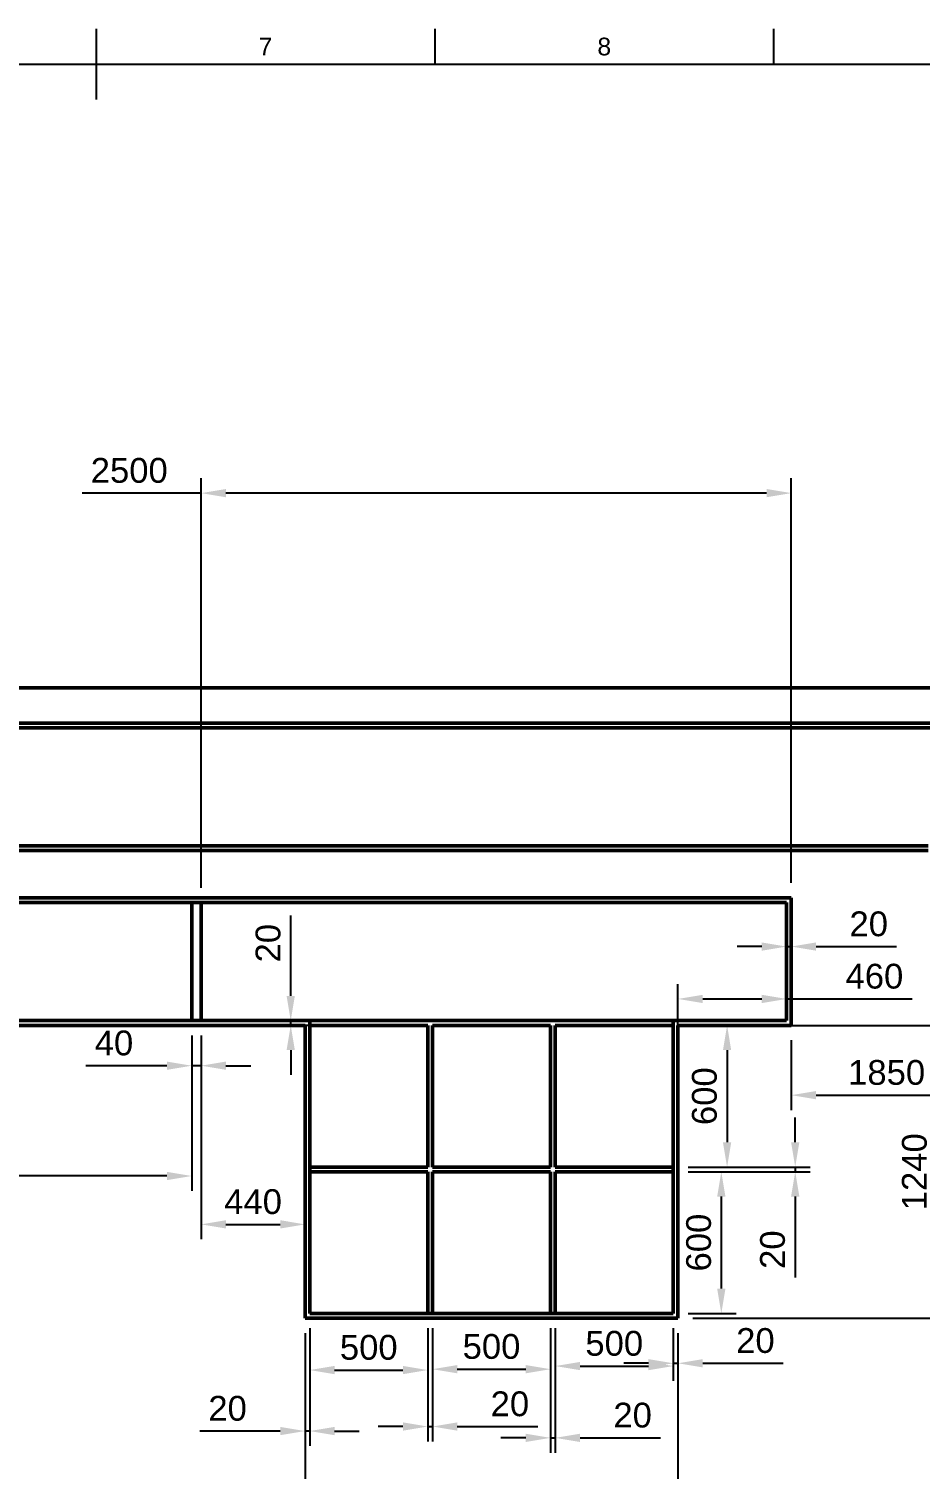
# Model space of a CAD drawing. Header units: millimetres. Extents: x 0 to 594, y 0 to 420.
# Drawn here: x 292.5 to 418.4, y 211.7 to 415 of the extents above; entities that cross this region are included whole.
import ezdxf
from ezdxf.enums import TextEntityAlignment as Align

# ---------------------------------------------------------------- set-up
doc = ezdxf.new("R2010")
doc.units = ezdxf.units.MM
doc.header["$LTSCALE"] = 0.75
for name, color, linetype, lineweight in [('BORDER', 7, 'Continuous', 25), ('FD_Dimensions', 7, 'Continuous', 25), ('Visible', 7, 'Continuous', 50)]:
    doc.layers.add(name, color=color, linetype=linetype, lineweight=lineweight)
doc.styles.add('FusionTitle', font='arial.ttf')
doc.styles.get("Standard").update_dxf_attribs({"font": 'arial.ttf'})
doc.dimstyles.new('Dim-ISO-25', dxfattribs={"dimtxt": 3.5, "dimasz": 3.5, "dimexe": 2.1, "dimexo": 2.1, "dimgap": 1.4, "dimtad": 1, "dimzin": 12, "dimdsep": 46, "dimtxsty": 'Standard', "dimcen": 0, "dimazin": 3, "dimtp": 0.1, "dimtm": 0.1, "dimtfac": 0.714286, "dimtmove": 0, "dimatfit": 3, "dimfxl": 1, "dimtzin": 12, "dimarcsym": 0})

# ---------------------------------------------------------------- blocks, each defined once
blk = doc.blocks.new('ISO_A2_SHEET')
at = {"layer": 'BORDER'}
for p, q in [((302, 415), (302, 405)), ((349.8333, 415), (349.8333, 410)), ((397.6666, 415), (397.6666, 410)), ((20, 410), (584, 410))]:
    blk.add_line(p, q, dxfattribs=at)
at = {"layer": 'BORDER', "style": 'FusionTitle'}
for s, p in [('7', (325.91665, 412.5)), ('8', (373.74995, 412.5))]:
    blk.add_text(s, height=2.5, dxfattribs=at).set_placement(p, align=Align.MIDDLE)
blk = doc.blocks.new('*D131')
at = {"layer": 'Defpoints', "color": 0, "transparency": 16777216}
for p in [(461.827256, 321.986082), (400.16059, 274.319415), (461.827256, 264.4654)]:
    blk.add_point(p, dxfattribs=at)
at = {"layer": 'FD_Dimensions', "color": 0, "lineweight": -2, "transparency": 16777216}
for p, q in [((461.827256, 319.886082), (461.827256, 262.3654)), ((400.16059, 272.219415), (400.16059, 262.3654)), ((403.66059, 264.4654), (458.327256, 264.4654))]:
    blk.add_line(p, q, dxfattribs=at)
at = {"layer": 'FD_Dimensions', "color": 0, "transparency": 16777216}
for points in [[(403.66059, 265.048734), (403.66059, 263.882067), (400.16059, 264.4654)], [(458.327256, 265.048734), (458.327256, 263.882067), (461.827256, 264.4654)]]:
    blk.add_solid(points, dxfattribs=at)
at = {"layer": 'FD_Dimensions', "color": 0, "transparency": 16777216, "insert": (413.619129, 267.652406), "char_height": 3.5, "attachment_point": 5}
blk.add_mtext('1850', dxfattribs=at)
blk = doc.blocks.new('*D132')
at = {"layer": 'Defpoints', "color": 0, "transparency": 16777216}
for p in [(399.493923, 278.051006), (399.493923, 274.986082), (384.16059, 271.270788)]:
    blk.add_point(p, dxfattribs=at)
at = {"layer": 'FD_Dimensions', "color": 0, "lineweight": -2, "transparency": 16777216}
for p, q in [((384.16059, 273.370788), (384.16059, 280.151006)), ((399.493923, 277.086082), (399.493923, 280.151006)), ((387.66059, 278.051006), (395.993923, 278.051006)), ((399.493923, 278.051006), (417.224643, 278.051006))]:
    blk.add_line(p, q, dxfattribs=at)
at = {"layer": 'FD_Dimensions', "color": 0, "transparency": 16777216}
for points in [[(387.66059, 278.634339), (387.66059, 277.467672), (384.16059, 278.051006)], [(395.993923, 278.634339), (395.993923, 277.467672), (399.493923, 278.051006)]]:
    blk.add_solid(points, dxfattribs=at)
at = {"layer": 'FD_Dimensions', "color": 0, "transparency": 16777216, "insert": (411.893709, 281.238011), "char_height": 3.5, "attachment_point": 5}
blk.add_mtext('460', dxfattribs=at)
blk = doc.blocks.new('*D133')
at = {"layer": 'Defpoints', "color": 0, "transparency": 16777216}
for p in [(400.16059, 349.45295), (316.827256, 291.652748), (400.16059, 292.319415)]:
    blk.add_point(p, dxfattribs=at)
at = {"layer": 'FD_Dimensions', "color": 0, "lineweight": -2, "transparency": 16777216}
for p, q in [((316.827256, 293.752748), (316.827256, 351.55295)), ((400.16059, 294.419415), (400.16059, 351.55295)), ((316.827256, 349.45295), (300.027256, 349.45295)), ((396.66059, 349.45295), (320.327256, 349.45295))]:
    blk.add_line(p, q, dxfattribs=at)
at = {"layer": 'FD_Dimensions', "color": 0, "transparency": 16777216}
for points in [[(320.327256, 350.036283), (320.327256, 348.869617), (316.827256, 349.45295)], [(396.66059, 350.036283), (396.66059, 348.869617), (400.16059, 349.45295)]]:
    blk.add_solid(points, dxfattribs=at)
at = {"layer": 'FD_Dimensions', "color": 0, "transparency": 16777216, "insert": (306.677256, 352.639956), "char_height": 3.5, "attachment_point": 5}
blk.add_mtext('2500', dxfattribs=at)
blk = doc.blocks.new('*D134')
at = {"layer": 'Defpoints', "color": 0, "transparency": 16777216}
for p in [(315.493923, 274.986082), (316.827256, 274.986082), (315.493923, 268.624454)]:
    blk.add_point(p, dxfattribs=at)
at = {"layer": 'FD_Dimensions', "color": 0, "lineweight": -2, "transparency": 16777216}
for p, q in [((315.493923, 272.886082), (315.493923, 266.524454)), ((316.827256, 272.886082), (316.827256, 266.524454)), ((311.993923, 268.624454), (300.551358, 268.624454)), ((316.827256, 268.624454), (315.493923, 268.624454)), ((320.327256, 268.624454), (323.827256, 268.624454))]:
    blk.add_line(p, q, dxfattribs=at)
at = {"layer": 'FD_Dimensions', "color": 0, "transparency": 16777216}
for points in [[(311.993923, 269.207788), (311.993923, 268.041121), (315.493923, 268.624454)], [(320.327256, 269.207788), (320.327256, 268.041121), (316.827256, 268.624454)]]:
    blk.add_solid(points, dxfattribs=at)
at = {"layer": 'FD_Dimensions', "color": 0, "transparency": 16777216, "insert": (304.522641, 271.81146), "char_height": 3.5, "attachment_point": 5}
blk.add_mtext('40', dxfattribs=at)
blk = doc.blocks.new('*D135')
at = {"layer": 'Defpoints', "color": 0, "transparency": 16777216}
for p in [(254.261013, 274.986082), (315.493923, 274.986082), (254.261013, 253.056182)]:
    blk.add_point(p, dxfattribs=at)
at = {"layer": 'FD_Dimensions', "color": 0, "lineweight": -2, "transparency": 16777216}
for p, q in [((254.261013, 272.886082), (254.261013, 250.956182)), ((315.493923, 272.886082), (315.493923, 250.956182)), ((311.993923, 253.056182), (257.761013, 253.056182))]:
    blk.add_line(p, q, dxfattribs=at)
at = {"layer": 'FD_Dimensions', "color": 0, "transparency": 16777216}
for points in [[(257.761013, 253.639515), (257.761013, 252.472848), (254.261013, 253.056182)], [(311.993923, 253.639515), (311.993923, 252.472848), (315.493923, 253.056182)]]:
    blk.add_solid(points, dxfattribs=at)
at = {"layer": 'FD_Dimensions', "color": 0, "transparency": 16777216, "insert": (284.877468, 256.244381), "char_height": 3.5, "attachment_point": 5}
blk.add_mtext('1837', dxfattribs=at)
blk = doc.blocks.new('*D145')
at = {"layer": 'Defpoints', "color": 0, "transparency": 16777216}
for p in [(316.827256, 274.986082), (331.493923, 248.992774), (331.493923, 246.227347)]:
    blk.add_point(p, dxfattribs=at)
at = {"layer": 'FD_Dimensions', "color": 0, "lineweight": -2, "transparency": 16777216}
for p, q in [((316.827256, 272.886082), (316.827256, 244.127347)), ((320.327256, 246.227347), (327.993923, 246.227347)), ((331.493923, 246.892774), (331.493923, 244.127347))]:
    blk.add_line(p, q, dxfattribs=at)
at = {"layer": 'FD_Dimensions', "color": 0, "transparency": 16777216}
for points in [[(320.327256, 246.81068), (320.327256, 245.644014), (316.827256, 246.227347)], [(327.993923, 246.81068), (327.993923, 245.644014), (331.493923, 246.227347)]]:
    blk.add_solid(points, dxfattribs=at)
at = {"layer": 'FD_Dimensions', "color": 0, "transparency": 16777216, "insert": (324.16059, 249.414353), "char_height": 3.5, "attachment_point": 5}
blk.add_mtext('440', dxfattribs=at)
blk = doc.blocks.new('*D146')
at = {"layer": 'Defpoints', "color": 0, "transparency": 16777216}
for p in [(331.493923, 232.986082), (332.16059, 233.652748), (331.493923, 217.051587)]:
    blk.add_point(p, dxfattribs=at)
at = {"layer": 'FD_Dimensions', "color": 0, "lineweight": -2, "transparency": 16777216}
for p, q in [((331.493923, 230.886082), (331.493923, 214.951587)), ((332.16059, 231.552748), (332.16059, 214.951587)), ((327.993923, 217.051587), (316.632531, 217.051587)), ((332.16059, 217.051587), (331.493923, 217.051587)), ((335.66059, 217.051587), (339.16059, 217.051587))]:
    blk.add_line(p, q, dxfattribs=at)
at = {"layer": 'FD_Dimensions', "color": 0, "transparency": 16777216}
for points in [[(327.993923, 217.634921), (327.993923, 216.468254), (331.493923, 217.051587)], [(335.66059, 217.634921), (335.66059, 216.468254), (332.16059, 217.051587)]]:
    blk.add_solid(points, dxfattribs=at)
at = {"layer": 'FD_Dimensions', "color": 0, "transparency": 16777216, "insert": (320.563227, 220.238593), "char_height": 3.5, "attachment_point": 5}
blk.add_mtext('20', dxfattribs=at)
blk = doc.blocks.new('*D147')
at = {"layer": 'Defpoints', "color": 0, "transparency": 16777216}
for p in [(332.16059, 233.652748), (348.827256, 233.652748), (348.827256, 225.659711)]:
    blk.add_point(p, dxfattribs=at)
at = {"layer": 'FD_Dimensions', "color": 0, "lineweight": -2, "transparency": 16777216}
for p, q in [((332.16059, 231.552748), (332.16059, 223.559711)), ((348.827256, 231.552748), (348.827256, 223.559711)), ((335.66059, 225.659711), (345.327256, 225.659711))]:
    blk.add_line(p, q, dxfattribs=at)
at = {"layer": 'FD_Dimensions', "color": 0, "transparency": 16777216}
for points in [[(335.66059, 226.243044), (335.66059, 225.076377), (332.16059, 225.659711)], [(345.327256, 226.243044), (345.327256, 225.076377), (348.827256, 225.659711)]]:
    blk.add_solid(points, dxfattribs=at)
at = {"layer": 'FD_Dimensions', "color": 0, "transparency": 16777216, "insert": (340.493923, 228.846716), "char_height": 3.5, "attachment_point": 5}
blk.add_mtext('500', dxfattribs=at)
blk = doc.blocks.new('*D148')
at = {"layer": 'Defpoints', "color": 0, "transparency": 16777216}
for p in [(348.827256, 233.652748), (349.493923, 233.652748), (349.493923, 217.686058)]:
    blk.add_point(p, dxfattribs=at)
at = {"layer": 'FD_Dimensions', "color": 0, "lineweight": -2, "transparency": 16777216}
for p, q in [((348.827256, 231.552748), (348.827256, 215.586058)), ((349.493923, 231.552748), (349.493923, 215.586058)), ((345.327256, 217.686058), (341.827256, 217.686058)), ((348.827256, 217.686058), (349.493923, 217.686058)), ((352.993923, 217.686058), (364.355315, 217.686058))]:
    blk.add_line(p, q, dxfattribs=at)
at = {"layer": 'FD_Dimensions', "color": 0, "transparency": 16777216}
for points in [[(345.327256, 218.269391), (345.327256, 217.102725), (348.827256, 217.686058)], [(352.993923, 218.269391), (352.993923, 217.102725), (349.493923, 217.686058)]]:
    blk.add_solid(points, dxfattribs=at)
at = {"layer": 'FD_Dimensions', "color": 0, "transparency": 16777216, "insert": (360.424619, 220.873064), "char_height": 3.5, "attachment_point": 5}
blk.add_mtext('20', dxfattribs=at)
blk = doc.blocks.new('*D149')
at = {"layer": 'Defpoints', "color": 0, "transparency": 16777216}
for p in [(349.493923, 233.652748), (366.16059, 233.652748), (366.16059, 225.784467)]:
    blk.add_point(p, dxfattribs=at)
at = {"layer": 'FD_Dimensions', "color": 0, "lineweight": -2, "transparency": 16777216}
for p, q in [((349.493923, 231.552748), (349.493923, 223.684467)), ((366.16059, 231.552748), (366.16059, 223.684467)), ((352.993923, 225.784467), (362.66059, 225.784467))]:
    blk.add_line(p, q, dxfattribs=at)
at = {"layer": 'FD_Dimensions', "color": 0, "transparency": 16777216}
for points in [[(352.993923, 226.3678), (352.993923, 225.201133), (349.493923, 225.784467)], [(362.66059, 226.3678), (362.66059, 225.201133), (366.16059, 225.784467)]]:
    blk.add_solid(points, dxfattribs=at)
at = {"layer": 'FD_Dimensions', "color": 0, "transparency": 16777216, "insert": (357.827256, 228.971472), "char_height": 3.5, "attachment_point": 5}
blk.add_mtext('500', dxfattribs=at)
blk = doc.blocks.new('*D150')
at = {"layer": 'Defpoints', "color": 0, "transparency": 16777216}
for p in [(366.16059, 233.652748), (366.827256, 233.652748), (366.16059, 216.090569)]:
    blk.add_point(p, dxfattribs=at)
at = {"layer": 'FD_Dimensions', "color": 0, "lineweight": -2, "transparency": 16777216}
for p, q in [((366.16059, 231.552748), (366.16059, 213.990569)), ((366.827256, 231.552748), (366.827256, 213.990569)), ((362.66059, 216.090569), (359.16059, 216.090569)), ((366.16059, 216.090569), (366.827256, 216.090569)), ((370.327256, 216.090569), (381.688648, 216.090569))]:
    blk.add_line(p, q, dxfattribs=at)
at = {"layer": 'FD_Dimensions', "color": 0, "transparency": 16777216}
for points in [[(362.66059, 216.673902), (362.66059, 215.507236), (366.16059, 216.090569)], [(370.327256, 216.673902), (370.327256, 215.507236), (366.827256, 216.090569)]]:
    blk.add_solid(points, dxfattribs=at)
at = {"layer": 'FD_Dimensions', "color": 0, "transparency": 16777216, "insert": (377.757952, 219.277575), "char_height": 3.5, "attachment_point": 5}
blk.add_mtext('20', dxfattribs=at)
blk = doc.blocks.new('*D151')
at = {"layer": 'Defpoints', "color": 0, "transparency": 16777216}
for p in [(366.827256, 233.652748), (383.493923, 233.652748), (383.493923, 226.223498)]:
    blk.add_point(p, dxfattribs=at)
at = {"layer": 'FD_Dimensions', "color": 0, "lineweight": -2, "transparency": 16777216}
for p, q in [((366.827256, 231.552748), (366.827256, 224.123498)), ((383.493923, 231.552748), (383.493923, 224.123498)), ((370.327256, 226.223498), (379.993923, 226.223498))]:
    blk.add_line(p, q, dxfattribs=at)
at = {"layer": 'FD_Dimensions', "color": 0, "transparency": 16777216}
for points in [[(370.327256, 226.806831), (370.327256, 225.640164), (366.827256, 226.223498)], [(379.993923, 226.806831), (379.993923, 225.640164), (383.493923, 226.223498)]]:
    blk.add_solid(points, dxfattribs=at)
at = {"layer": 'FD_Dimensions', "color": 0, "transparency": 16777216, "insert": (375.16059, 229.410503), "char_height": 3.5, "attachment_point": 5}
blk.add_mtext('500', dxfattribs=at)
blk = doc.blocks.new('*D152')
at = {"layer": 'Defpoints', "color": 0, "transparency": 16777216}
for p in [(383.493923, 233.652748), (384.16059, 232.986082), (384.16059, 226.619542)]:
    blk.add_point(p, dxfattribs=at)
at = {"layer": 'FD_Dimensions', "color": 0, "lineweight": -2, "transparency": 16777216}
for p, q in [((383.493923, 231.552748), (383.493923, 224.519542)), ((384.16059, 230.886082), (384.16059, 224.519542)), ((379.993923, 226.619542), (376.493923, 226.619542)), ((383.493923, 226.619542), (384.16059, 226.619542)), ((387.66059, 226.619542), (399.021981, 226.619542))]:
    blk.add_line(p, q, dxfattribs=at)
at = {"layer": 'FD_Dimensions', "color": 0, "transparency": 16777216}
for points in [[(379.993923, 227.202876), (379.993923, 226.036209), (383.493923, 226.619542)], [(387.66059, 227.202876), (387.66059, 226.036209), (384.16059, 226.619542)]]:
    blk.add_solid(points, dxfattribs=at)
at = {"layer": 'FD_Dimensions', "color": 0, "transparency": 16777216, "insert": (395.091285, 229.806548), "char_height": 3.5, "attachment_point": 5}
blk.add_mtext('20', dxfattribs=at)
blk = doc.blocks.new('*D153')
at = {"layer": 'Defpoints', "color": 0, "transparency": 16777216}
for p in [(331.493923, 232.986082), (384.16059, 232.986082), (331.493923, 204.675219)]:
    blk.add_point(p, dxfattribs=at)
at = {"layer": 'FD_Dimensions', "color": 0, "lineweight": -2, "transparency": 16777216}
for p, q in [((331.493923, 230.886082), (331.493923, 202.575219)), ((384.16059, 230.886082), (384.16059, 202.575219)), ((380.66059, 204.675219), (334.993923, 204.675219))]:
    blk.add_line(p, q, dxfattribs=at)
at = {"layer": 'FD_Dimensions', "color": 0, "transparency": 16777216}
for points in [[(334.993923, 205.258552), (334.993923, 204.091885), (331.493923, 204.675219)], [(380.66059, 205.258552), (380.66059, 204.091885), (384.16059, 204.675219)]]:
    blk.add_solid(points, dxfattribs=at)
at = {"layer": 'FD_Dimensions', "color": 0, "transparency": 16777216, "insert": (357.827256, 207.862224), "char_height": 3.5, "attachment_point": 5}
blk.add_mtext('1580', dxfattribs=at)
blk = doc.blocks.new('*D154')
at = {"layer": 'Defpoints', "color": 0, "transparency": 16777216}
for p in [(400.16059, 285.441672), (399.493923, 278.33208), (400.16059, 278.33208)]:
    blk.add_point(p, dxfattribs=at)
at = {"layer": 'FD_Dimensions', "color": 0, "lineweight": -2, "transparency": 16777216}
for p, q in [((399.493923, 280.43208), (399.493923, 287.541672)), ((400.16059, 280.43208), (400.16059, 287.541672)), ((395.993923, 285.441672), (392.493923, 285.441672)), ((399.493923, 285.441672), (400.16059, 285.441672)), ((403.66059, 285.441672), (415.021981, 285.441672))]:
    blk.add_line(p, q, dxfattribs=at)
at = {"layer": 'FD_Dimensions', "color": 0, "transparency": 16777216}
for points in [[(395.993923, 286.025006), (395.993923, 284.858339), (399.493923, 285.441672)], [(403.66059, 286.025006), (403.66059, 284.858339), (400.16059, 285.441672)]]:
    blk.add_solid(points, dxfattribs=at)
at = {"layer": 'FD_Dimensions', "color": 0, "transparency": 16777216, "insert": (411.091285, 288.628678), "char_height": 3.5, "attachment_point": 5}
blk.add_mtext('20', dxfattribs=at)
blk = doc.blocks.new('*D168')
at = {"layer": 'Defpoints', "color": 0, "transparency": 16777216}
for p in [(383.493923, 274.319415), (383.493923, 254.319415), (391.092152, 254.319415)]:
    blk.add_point(p, dxfattribs=at)
at = {"layer": 'FD_Dimensions', "color": 0, "lineweight": -2, "transparency": 16777216}
for p, q in [((385.593923, 274.319415), (393.192152, 274.319415)), ((391.092152, 270.819415), (391.092152, 257.819415)), ((385.593923, 254.319415), (393.192152, 254.319415))]:
    blk.add_line(p, q, dxfattribs=at)
at = {"layer": 'FD_Dimensions', "color": 0, "transparency": 16777216}
for points in [[(390.508819, 270.819415), (391.675485, 270.819415), (391.092152, 274.319415)], [(390.508819, 257.819415), (391.675485, 257.819415), (391.092152, 254.319415)]]:
    blk.add_solid(points, dxfattribs=at)
at = {"layer": 'FD_Dimensions', "color": 0, "transparency": 16777216, "insert": (387.905147, 264.319415), "char_height": 3.5, "attachment_point": 5, "rotation": 90}
blk.add_mtext('600', dxfattribs=at)
blk = doc.blocks.new('*D169')
at = {"layer": 'Defpoints', "color": 0, "transparency": 16777216}
for p in [(383.493923, 254.319415), (383.493923, 253.652748), (400.71167, 253.652748)]:
    blk.add_point(p, dxfattribs=at)
at = {"layer": 'FD_Dimensions', "color": 0, "lineweight": -2, "transparency": 16777216}
for p, q in [((400.71167, 257.819415), (400.71167, 261.319415)), ((385.593923, 254.319415), (402.81167, 254.319415)), ((400.71167, 254.319415), (400.71167, 253.652748)), ((385.593923, 253.652748), (402.81167, 253.652748)), ((400.71167, 250.152748), (400.71167, 238.727096))]:
    blk.add_line(p, q, dxfattribs=at)
at = {"layer": 'FD_Dimensions', "color": 0, "transparency": 16777216}
for points in [[(400.128337, 257.819415), (401.295004, 257.819415), (400.71167, 254.319415)], [(400.128337, 250.152748), (401.295004, 250.152748), (400.71167, 253.652748)]]:
    blk.add_solid(points, dxfattribs=at)
at = {"layer": 'FD_Dimensions', "color": 0, "transparency": 16777216, "insert": (397.524665, 242.657792), "char_height": 3.5, "attachment_point": 5, "rotation": 90}
blk.add_mtext('20', dxfattribs=at)
blk = doc.blocks.new('*D170')
at = {"layer": 'Defpoints', "color": 0, "transparency": 16777216}
for p in [(383.493923, 253.652748), (383.493923, 233.652748), (390.27694, 233.652748)]:
    blk.add_point(p, dxfattribs=at)
at = {"layer": 'FD_Dimensions', "color": 0, "lineweight": -2, "transparency": 16777216}
for p, q in [((385.593923, 253.652748), (392.37694, 253.652748)), ((390.27694, 250.152748), (390.27694, 237.152748)), ((385.593923, 233.652748), (392.37694, 233.652748))]:
    blk.add_line(p, q, dxfattribs=at)
at = {"layer": 'FD_Dimensions', "color": 0, "transparency": 16777216}
for points in [[(389.693606, 250.152748), (390.860273, 250.152748), (390.27694, 253.652748)], [(389.693606, 237.152748), (390.860273, 237.152748), (390.27694, 233.652748)]]:
    blk.add_solid(points, dxfattribs=at)
at = {"layer": 'FD_Dimensions', "color": 0, "transparency": 16777216, "insert": (387.089934, 243.652748), "char_height": 3.5, "attachment_point": 5, "rotation": 90}
blk.add_mtext('600', dxfattribs=at)
blk = doc.blocks.new('*D171')
at = {"layer": 'Defpoints', "color": 0, "transparency": 16777216}
for p in [(383.493923, 274.319415), (420.741142, 274.319415), (384.16059, 232.986082)]:
    blk.add_point(p, dxfattribs=at)
at = {"layer": 'FD_Dimensions', "color": 0, "lineweight": -2, "transparency": 16777216}
for p, q in [((385.593923, 274.319415), (422.841142, 274.319415)), ((420.741142, 236.486082), (420.741142, 270.819415)), ((386.26059, 232.986082), (422.841142, 232.986082))]:
    blk.add_line(p, q, dxfattribs=at)
at = {"layer": 'FD_Dimensions', "color": 0, "transparency": 16777216}
for points in [[(420.157809, 270.819415), (421.324476, 270.819415), (420.741142, 274.319415)], [(420.157809, 236.486082), (421.324476, 236.486082), (420.741142, 232.986082)]]:
    blk.add_solid(points, dxfattribs=at)
at = {"layer": 'FD_Dimensions', "color": 0, "transparency": 16777216, "insert": (417.554137, 253.652748), "char_height": 3.5, "attachment_point": 5, "rotation": 90}
blk.add_mtext('1240', dxfattribs=at)
blk = doc.blocks.new('*D172')
at = {"layer": 'Defpoints', "color": 0, "transparency": 16777216}
for p in [(329.477358, 274.986082), (332.16059, 274.986082), (349.493923, 274.319415)]:
    blk.add_point(p, dxfattribs=at)
at = {"layer": 'FD_Dimensions', "color": 0, "lineweight": -2, "transparency": 16777216}
for p, q in [((329.477358, 278.486082), (329.477358, 289.847473)), ((330.06059, 274.986082), (327.377358, 274.986082)), ((329.477358, 274.319415), (329.477358, 274.986082)), ((347.393923, 274.319415), (327.377358, 274.319415)), ((329.477358, 270.819415), (329.477358, 267.319415))]:
    blk.add_line(p, q, dxfattribs=at)
at = {"layer": 'FD_Dimensions', "color": 0, "transparency": 16777216}
for points in [[(328.894024, 278.486082), (330.060691, 278.486082), (329.477358, 274.986082)], [(328.894024, 270.819415), (330.060691, 270.819415), (329.477358, 274.319415)]]:
    blk.add_solid(points, dxfattribs=at)
at = {"layer": 'FD_Dimensions', "color": 0, "transparency": 16777216, "insert": (326.290352, 285.916777), "char_height": 3.5, "attachment_point": 5, "rotation": 90}
blk.add_mtext('20', dxfattribs=at)

msp = doc.modelspace()

# ---------------------------------------------------------------- linework, layer by layer
at = {"layer": 'Visible'}
for p, q in [((128.49392, 321.98608), (461.82726, 321.98608)), ((421.16059, 316.98608), (135.16059, 316.98608)), ((135.16059, 316.31941), (421.16059, 316.31941)), ((419.49392, 299.65275), (135.16059, 299.65275)), ((135.16059, 298.98608), (419.49392, 298.98608)), ((400.16059, 292.31941), (179.16059, 292.31941)), ((179.16059, 291.65275), (399.49392, 291.65275)), ((316.82726, 291.65275), (315.49392, 291.65275)), ((315.49392, 291.65275), (315.49392, 274.98608)), ((316.82726, 274.98608), (316.82726, 291.65275)), ((399.49392, 291.65275), (399.49392, 274.98608)), ((400.16059, 274.31941), (400.16059, 292.31941)), ((332.16059, 274.98608), (180.82726, 274.98608)), ((315.49392, 274.98608), (316.82726, 274.98608)), ((332.16059, 233.65275), (332.16059, 274.98608)), ((332.16059, 274.98608), (332.16059, 274.31941)), ((383.49392, 274.98608), (332.16059, 274.98608)), ((383.49392, 274.98608), (383.49392, 233.65275)), ((399.49392, 274.98608), (383.49392, 274.98608)), ((383.49392, 274.31941), (383.49392, 274.98608)), ((180.82726, 274.31941), (331.49392, 274.31941)), ((331.49392, 274.31941), (331.49392, 232.98608)), ((332.16059, 274.31941), (348.82726, 274.31941)), ((348.82726, 274.31941), (348.82726, 254.31941)), ((349.49392, 274.31941), (366.16059, 274.31941)), ((349.49392, 254.31941), (349.49392, 274.31941)), ((366.16059, 274.31941), (366.16059, 254.31941)), ((366.82726, 274.31941), (383.49392, 274.31941)), ((366.82726, 254.31941), (366.82726, 274.31941)), ((384.16059, 232.98608), (384.16059, 274.31941)), ((384.16059, 274.31941), (400.16059, 274.31941)), ((332.16059, 254.31941), (332.16059, 253.65275)), ((348.82726, 254.31941), (332.16059, 254.31941)), ((366.16059, 254.31941), (349.49392, 254.31941)), ((383.49392, 254.31941), (366.82726, 254.31941)), ((383.49392, 253.65275), (383.49392, 254.31941)), ((332.16059, 253.65275), (348.82726, 253.65275)), ((348.82726, 253.65275), (348.82726, 233.65275)), ((349.49392, 253.65275), (366.16059, 253.65275)), ((349.49392, 233.65275), (349.49392, 253.65275)), ((366.16059, 253.65275), (366.16059, 233.65275)), ((366.82726, 253.65275), (383.49392, 253.65275)), ((366.82726, 233.65275), (366.82726, 253.65275)), ((331.49392, 232.98608), (384.16059, 232.98608)), ((383.49392, 233.65275), (332.16059, 233.65275)), ((348.82726, 233.65275), (349.49392, 233.65275)), ((366.16059, 233.65275), (366.82726, 233.65275))]:
    msp.add_line(p, q, dxfattribs=at)

# ---------------------------------------------------------------- block references
at = {"layer": 'BORDER'}
msp.add_blockref('ISO_A2_SHEET', (0, 0), dxfattribs=at)

# ---------------------------------------------------------------- dimensions: what is measured, and where the dimension line sits
at = {"layer": 'FD_Dimensions'}
for base, p1, p2, angle, picture, middle in [((400.16059, 349.45295), (316.82726, 291.65275), (400.16059, 292.31941), 180, '*D133', (306.67726, 349.45295)), ((461.82726, 264.4654), (400.16059, 274.31941), (461.82726, 321.98608), 180, '*D131', (413.61913, 264.4654)), ((399.49392, 278.05101), (384.16059, 271.27079), (399.49392, 274.98608), 180, '*D132', (411.89371, 278.05101)), ((391.09215, 254.31941), (383.49392, 274.31941), (383.49392, 254.31941), 90, '*D168', (391.09215, 264.31941)), ((420.74114, 274.31941), (384.16059, 232.98608), (383.49392, 274.31941), 90, '*D171', (420.74114, 253.65275)), ((400.71167, 253.65275), (383.49392, 254.31941), (383.49392, 253.65275), 270, '*D169', (400.71167, 242.65779)), ((390.27694, 233.65275), (383.49392, 253.65275), (383.49392, 233.65275), 90, '*D170', (390.27694, 243.65275)), ((331.49392, 217.05159), (332.16059, 233.65275), (331.49392, 232.98608), 180, '*D146', (320.56323, 217.05159)), ((348.82726, 225.65971), (332.16059, 233.65275), (348.82726, 233.65275), 180, '*D147', (340.49392, 225.65971)), ((366.16059, 225.78447), (349.49392, 233.65275), (366.16059, 233.65275), 180, '*D149', (357.82726, 225.78447)), ((366.16059, 216.09057), (366.82726, 233.65275), (366.16059, 233.65275), 180, '*D150', (377.75795, 216.09057))]:
    dim = msp.add_linear_dim(base=base, p1=p1, p2=p2, angle=angle, dimstyle='Dim-ISO-25', override={"dimlfac": 30}, dxfattribs=at)
    dim.commit()
    dim.dimension.update_dxf_attribs({"geometry": picture, "text_midpoint": middle, "dimtype": 160})
for base, p1, p2, override, picture, middle in [((400.16059, 285.44167), (399.49392, 278.33208), (400.16059, 278.33208), {"dimlfac": 30}, '*D154', (411.09129, 285.44167)), ((254.26101, 253.05618), (315.49392, 274.98608), (254.26101, 274.98608), {"dimdec": 0, "dimlfac": 30}, '*D135', (284.87747, 253.05618)), ((349.49392, 217.68606), (348.82726, 233.65275), (349.49392, 233.65275), {"dimlfac": 30}, '*D148', (360.42462, 217.68606))]:
    dim = msp.add_linear_dim(base=base, p1=p1, p2=p2, dimstyle='Dim-ISO-25', override=override, dxfattribs=at)
    dim.commit()
    dim.dimension.update_dxf_attribs({"geometry": picture, "text_midpoint": middle, "dimtype": 160})
for base, p1, p2, angle, picture, middle in [((329.47736, 274.98608), (349.49392, 274.31941), (332.16059, 274.98608), 90, '*D172', (326.29035, 285.91678)), ((315.49392, 268.62445), (316.82726, 274.98608), (315.49392, 274.98608), 180, '*D134', (304.52264, 271.81146)), ((331.49392, 246.22735), (316.82726, 274.98608), (331.49392, 248.99277), 180, '*D145', (324.16059, 249.41435)), ((331.49392, 204.67522), (384.16059, 232.98608), (331.49392, 232.98608), 180, '*D153', (357.82726, 207.86222)), ((383.49392, 226.2235), (366.82726, 233.65275), (383.49392, 233.65275), 180, '*D151', (375.16059, 229.4105))]:
    dim = msp.add_linear_dim(base=base, p1=p1, p2=p2, angle=angle, dimstyle='Dim-ISO-25', override={"dimlfac": 30, "dimclrd": 0, "dimclre": 0}, dxfattribs=at)
    dim.commit()
    dim.dimension.update_dxf_attribs({"geometry": picture, "text_midpoint": middle})
dim = msp.add_linear_dim(base=(384.16059, 226.61954), p1=(383.49392, 233.65275), p2=(384.16059, 232.98608), dimstyle='Dim-ISO-25', override={"dimlfac": 30, "dimclrd": 0, "dimclre": 0}, dxfattribs=at)
dim.commit()
dim.dimension.update_dxf_attribs({"geometry": '*D152', "text_midpoint": (395.09129, 229.80655)})

doc.saveas('drawing.dxf')
